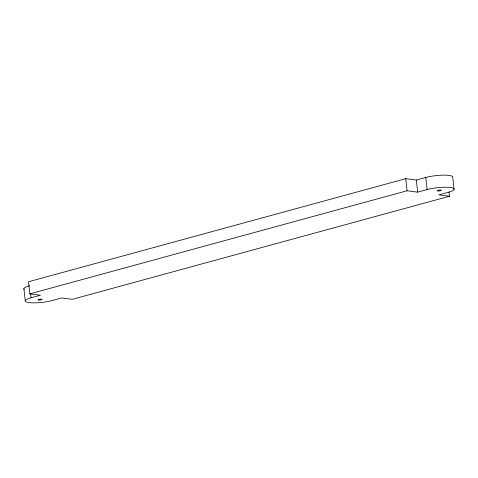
<?xml version="1.0" encoding="UTF-8"?>
<svg xmlns="http://www.w3.org/2000/svg" width="478" height="478" viewBox="0 0 478 478"><rect width="100%" height="100%" fill="white"/><g stroke="black" fill="none" stroke-linecap="round" stroke-linejoin="round"><path stroke-width="0.72" d="M454.1 189.461L452.768 177.368A16.545 3.244 -6.3 0 0 443.937 175.133A16.545 3.244 -6.3 0 0 425.773 177.463L416.344 180.039L405.738 178.676L28.513 281.763L29.851 293.856L40.451 295.225L31.022 297.8A16.545 3.244 -6.3 0 0 29.05 302.604A16.545 3.244 -6.3 0 0 52.227 300.537L61.656 297.961L72.262 299.324L449.487 196.237L449.015 191.971M29.851 293.856L407.077 190.77L417.676 192.138L427.105 189.557A16.545 3.244 -6.3 0 1 450.288 187.49A16.545 3.244 -6.3 0 1 448.316 192.293L438.882 194.869L449.487 196.237M425.773 177.463L427.105 189.557M416.344 180.039L417.676 192.138M405.738 178.676L407.077 190.77M30.55 293.534L31.022 297.8M23.9 288.539L25.232 300.632M24.097 289.369A16.545 3.244 -6.3 0 1 29.684 285.707M38.879 300.059A2.067 0.406 -6.3 0 0 42.1 299.413A2.067 0.406 -6.3 0 0 39.178 299.324A2.067 0.406 -6.3 0 0 38.879 300.059M438.105 190.955A2.067 0.406 -6.3 0 0 441.331 190.316A2.067 0.406 -6.3 0 0 438.41 190.22A2.067 0.406 -6.3 0 0 438.105 190.955"/></g></svg>
